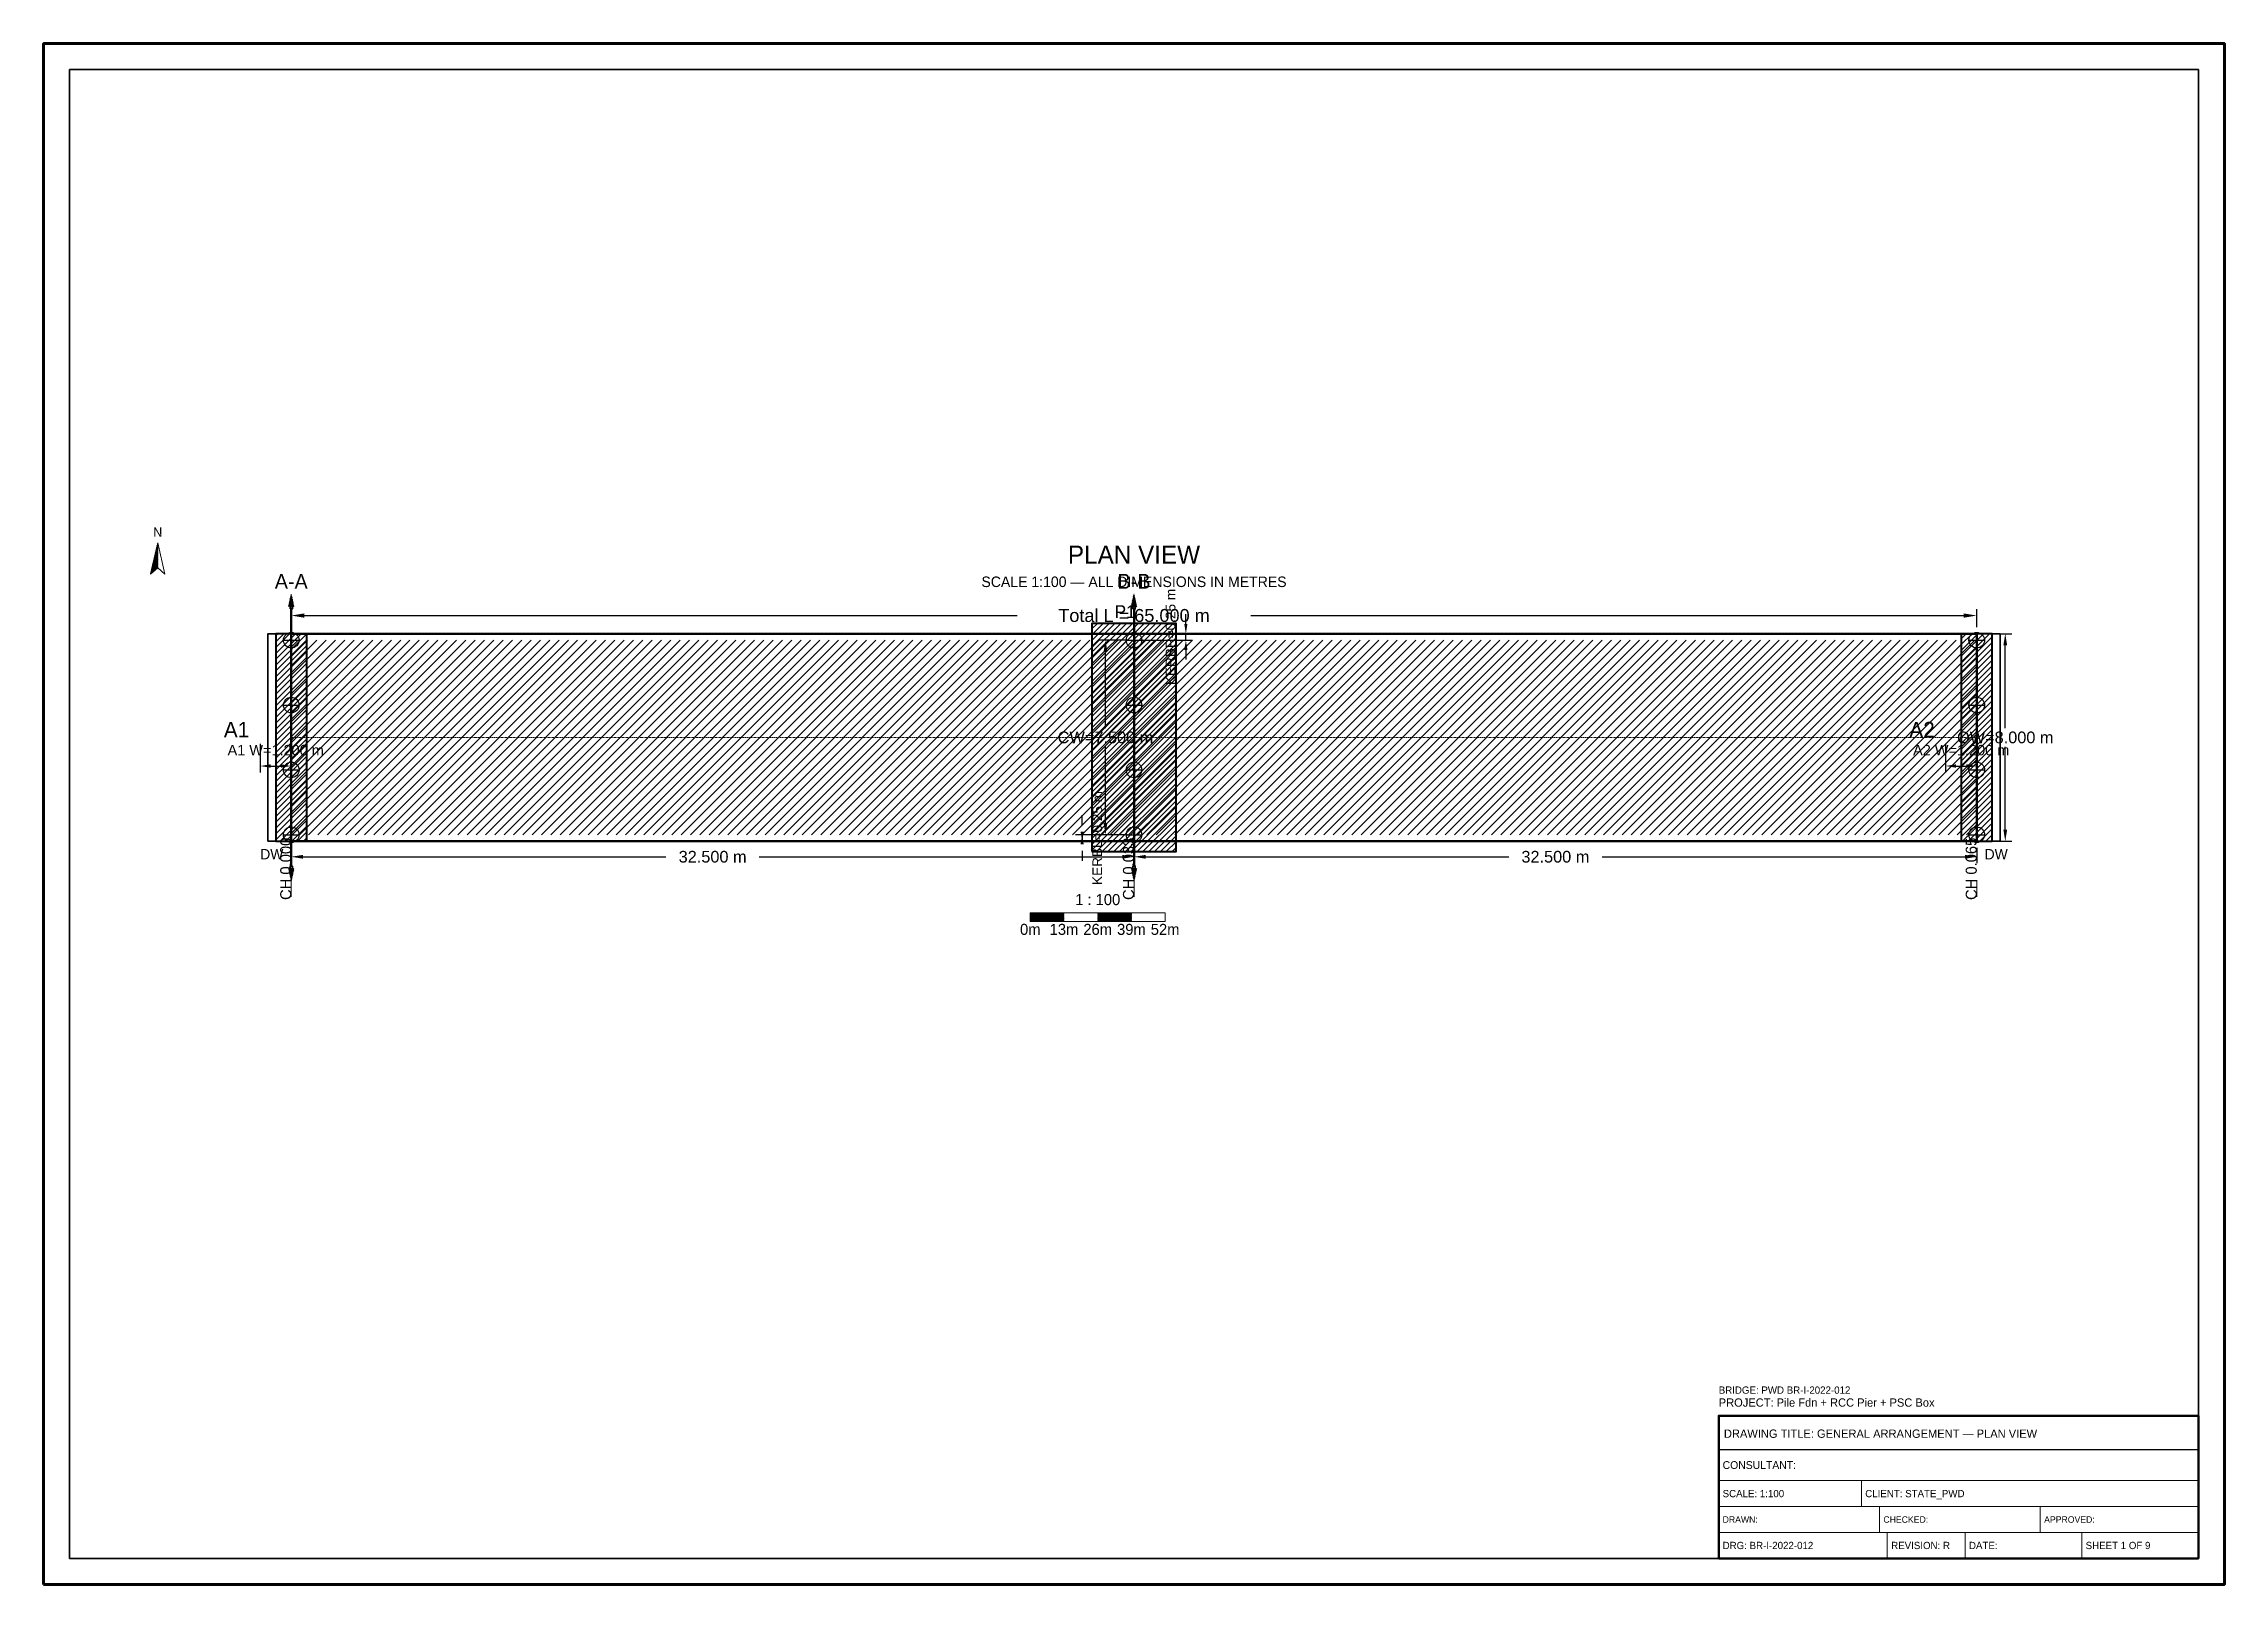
# Model space of a CAD drawing. Header units: metres. Extents: x 0 to 841, y 0 to 594.
import ezdxf
from ezdxf.enums import TextEntityAlignment as Align

# ---------------------------------------------------------------- set-up
doc = ezdxf.new("R2010")
doc.units = ezdxf.units.M
doc.linetypes.add('CENTER', pattern=[1.5, 0.75, -0.25, 0.25, -0.25])
doc.linetypes.add('DASHED', pattern=[0.5, 0.375, -0.125])
for name, color, linetype, lineweight in [('BORDER-INNER', 7, 'Continuous', 35), ('BORDER-OUTER', 7, 'Continuous', 70), ('CIVIL-CHAINAGE', 7, 'Continuous', 18), ('DIM-CHAINAGE', 3, 'Continuous', 18), ('DIM-LINEAR', 3, 'Continuous', 18), ('STRUC-CENTRE', 6, 'CENTER', 18), ('STRUC-HATCHING', 8, 'Continuous', 18), ('STRUC-OUTLINE', 1, 'Continuous', 50), ('STRUC-SECTION', 2, 'Continuous', 35), ('SUB-ABUT', 3, 'Continuous', 35), ('SUB-BEARING', 5, 'Continuous', 25), ('SUB-DIRT-WALL', 3, 'Continuous', 35), ('SUB-PIER', 2, 'Continuous', 35), ('SUPER-DECK', 2, 'Continuous', 50), ('SYM-NORTHARROW', 7, 'Continuous', 18), ('SYM-SCALE', 7, 'Continuous', 13), ('TEXT-GENERAL', 7, 'Continuous', 18), ('TEXT-HEADER', 7, 'Continuous', 25), ('TEXT-SPEC', 7, 'Continuous', 13), ('TEXT-TITLE', 7, 'Continuous', 25), ('TITLEBLK-BOX', 7, 'Continuous', 50), ('TITLEBLK-TEXT', 7, 'Continuous', 18)]:
    doc.layers.add(name, color=color, linetype=linetype, lineweight=lineweight)
doc.styles.add('BRIDGE_STD', font='Arial.ttf')
doc.dimstyles.new('pmb100', dxfattribs={"dimtxt": 2.5, "dimasz": 0.9375, "dimexe": 2.5, "dimexo": 2.5, "dimtad": 0, "dimtih": 1, "dimdec": 0, "dimtxsty": 'BRIDGE_STD', "dimcen": 2.5, "dimazin": 3, "dimtfac": 1, "dimtmove": 0, "dimatfit": 3})

msp = doc.modelspace()

# ---------------------------------------------------------------- hatches: boundary and pattern name
at = {"layer": 'STRUC-HATCHING'}
h = msp.add_hatch(dxfattribs=at)
h.set_pattern_fill('ANSI31', scale=0.8)
h.paths.add_polyline_path([(95.5, 289), (745.5, 289), (745.5, 364), (95.5, 364)])
at = {"layer": 'STRUC-SECTION'}
h = msp.add_hatch(dxfattribs=at)
h.set_pattern_fill('SOLID')
h.paths.add_polyline_path([(94.45, 376.95), (96.55, 376.95), (95.5, 381.75)])
h = msp.add_hatch(dxfattribs=at)
h.set_pattern_fill('SOLID')
h.paths.add_polyline_path([(419.45, 376.95), (421.55, 376.95), (420.5, 381.75)])
h = msp.add_hatch(dxfattribs=at)
h.set_pattern_fill('SOLID')
h.paths.add_polyline_path([(94.45, 276.05), (96.55, 276.05), (95.5, 271.25)])
h = msp.add_hatch(dxfattribs=at)
h.set_pattern_fill('SOLID')
h.paths.add_polyline_path([(419.45, 276.05), (421.55, 276.05), (420.5, 271.25)])
at = {"layer": 'SUB-ABUT'}
h = msp.add_hatch(dxfattribs=at)
h.set_pattern_fill('ANSI31', scale=0.5)
h.paths.add_polyline_path([(89.5, 286.5), (101.5, 286.5), (101.5, 366.5), (89.5, 366.5)])
h = msp.add_hatch(dxfattribs=at)
h.set_pattern_fill('ANSI31', scale=0.5)
h.paths.add_polyline_path([(739.5, 286.5), (751.5, 286.5), (751.5, 366.5), (739.5, 366.5)])
at = {"layer": 'SUB-PIER'}
h = msp.add_hatch(dxfattribs=at)
h.set_pattern_fill('ANSI31', scale=0.5)
h.paths.add_polyline_path([(404.25, 282.5), (436.75, 282.5), (436.75, 370.5), (404.25, 370.5)])
at = {"layer": 'SYM-NORTHARROW'}
h = msp.add_hatch(dxfattribs=at)
h.set_pattern_fill('SOLID')
h.paths.add_polyline_path([(44, 401.5), (41.2, 389.5), (44, 391.9)])
at = {"layer": 'SYM-SCALE'}
h = msp.add_hatch(dxfattribs=at)
h.set_pattern_fill('SOLID')
h.paths.add_polyline_path([(380.5, 255.5), (393.5, 255.5), (393.5, 258.9), (380.5, 258.9)])
h = msp.add_hatch(dxfattribs=at)
h.set_pattern_fill('SOLID')
h.paths.add_polyline_path([(406.5, 255.5), (419.5, 255.5), (419.5, 258.9), (406.5, 258.9)])

# ---------------------------------------------------------------- linework, layer by layer
at = {"layer": 'BORDER-INNER'}
msp.add_lwpolyline([(10, 10), (831, 10), (831, 584), (10, 584), (10, 10)], dxfattribs=at)
at = {"layer": 'BORDER-OUTER'}
msp.add_lwpolyline([(0, 0), (841, 0), (841, 594), (0, 594), (0, 0)], dxfattribs=at)
at = {"layer": 'CIVIL-CHAINAGE'}
for p, q in [((95.5, 271.5), (95.5, 265.12)), ((420.5, 271.5), (420.5, 265.12)), ((745.5, 271.5), (745.5, 265.12))]:
    msp.add_line(p, q, dxfattribs=at)
at = {"layer": 'STRUC-CENTRE'}
msp.add_line((95.5, 326.5), (745.5, 326.5), dxfattribs=at)
at = {"layer": 'STRUC-OUTLINE', "lineweight": 50}
msp.add_lwpolyline([(95.5, 286.5), (95.5, 366.5), (745.5, 366.5), (745.5, 286.5), (95.5, 286.5)], dxfattribs=at)
at = {"layer": 'STRUC-SECTION', "color": 1, "linetype": 'DASHED', "lineweight": 50}
for p, q in [((95.5, 376.5), (95.5, 276.5)), ((420.5, 376.5), (420.5, 276.5))]:
    msp.add_line(p, q, dxfattribs=at)
at = {"layer": 'STRUC-SECTION', "color": 1}
for points in [[(95.05, 376.05), (95.95, 376.05), (95.95, 376.95), (95.05, 376.95), (95.05, 376.05)], [(420.05, 376.05), (420.95, 376.05), (420.95, 376.95), (420.05, 376.95), (420.05, 376.05)], [(95.05, 276.05), (95.95, 276.05), (95.95, 276.95), (95.05, 276.95), (95.05, 276.05)], [(420.05, 276.05), (420.95, 276.05), (420.95, 276.95), (420.05, 276.95), (420.05, 276.05)]]:
    msp.add_lwpolyline(points, dxfattribs=at)
at = {"layer": 'SUB-ABUT', "lineweight": 40}
for points in [[(89.5, 286.5), (101.5, 286.5), (101.5, 366.5), (89.5, 366.5), (89.5, 286.5)], [(739.5, 286.5), (751.5, 286.5), (751.5, 366.5), (739.5, 366.5), (739.5, 286.5)]]:
    msp.add_lwpolyline(points, dxfattribs=at)
at = {"layer": 'SUB-BEARING'}
for p, q in [((92.5, 364), (98.5, 364)), ((95.5, 361), (95.5, 367)), ((417.5, 364), (423.5, 364)), ((420.5, 361), (420.5, 367)), ((742.5, 364), (748.5, 364)), ((745.5, 361), (745.5, 367)), ((92.5, 339), (98.5, 339)), ((95.5, 336), (95.5, 342)), ((417.5, 339), (423.5, 339)), ((420.5, 336), (420.5, 342)), ((742.5, 339), (748.5, 339)), ((745.5, 336), (745.5, 342)), ((92.5, 314), (98.5, 314)), ((95.5, 311), (95.5, 317)), ((417.5, 314), (423.5, 314)), ((420.5, 311), (420.5, 317)), ((742.5, 314), (748.5, 314)), ((745.5, 311), (745.5, 317)), ((92.5, 289), (98.5, 289)), ((95.5, 286), (95.5, 292)), ((417.5, 289), (423.5, 289)), ((420.5, 286), (420.5, 292)), ((742.5, 289), (748.5, 289)), ((745.5, 286), (745.5, 292))]:
    msp.add_line(p, q, dxfattribs=at)
for centre in [(95.5, 364), (420.5, 364), (745.5, 364), (95.5, 339), (420.5, 339), (745.5, 339), (95.5, 314), (420.5, 314), (745.5, 314), (95.5, 289), (420.5, 289), (745.5, 289)]:
    msp.add_circle(centre, 3, dxfattribs=at)
at = {"layer": 'SUB-DIRT-WALL', "lineweight": 35}
for points in [[(86.5, 286.5), (89.5, 286.5), (89.5, 366.5), (86.5, 366.5), (86.5, 286.5)], [(751.5, 286.5), (754.5, 286.5), (754.5, 366.5), (751.5, 366.5), (751.5, 286.5)]]:
    msp.add_lwpolyline(points, dxfattribs=at)
at = {"layer": 'SUB-PIER', "lineweight": 40}
msp.add_lwpolyline([(404.25, 282.5), (436.75, 282.5), (436.75, 370.5), (404.25, 370.5), (404.25, 282.5)], dxfattribs=at)
at = {"layer": 'SUPER-DECK', "lineweight": 30}
msp.add_lwpolyline([(95.5, 286.5), (95.5, 366.5), (745.5, 366.5), (745.5, 286.5), (95.5, 286.5)], dxfattribs=at)
at = {"layer": 'SYM-NORTHARROW'}
msp.add_lwpolyline([(44, 401.5), (41.2, 389.5), (44, 391.9), (46.8, 389.5), (44, 401.5)], dxfattribs=at)
at = {"layer": 'SYM-SCALE'}
msp.add_lwpolyline([(380.5, 255.5), (432.5, 255.5), (432.5, 258.9), (380.5, 258.9), (380.5, 255.5)], dxfattribs=at)
at = {"layer": 'TITLEBLK-BOX', "lineweight": 50}
msp.add_lwpolyline([(646, 10), (831, 10), (831, 65), (646, 65), (646, 10)], dxfattribs=at)
at = {"layer": 'TITLEBLK-BOX', "lineweight": 30}
msp.add_lwpolyline([(646, 52), (831, 52), (831, 65), (646, 65), (646, 52)], dxfattribs=at)
at = {"layer": 'TITLEBLK-BOX', "lineweight": 18}
for points in [[(646, 40), (831, 40), (831, 52), (646, 52), (646, 40)], [(646, 30), (701, 30), (701, 40), (646, 40), (646, 30)], [(701, 30), (831, 30), (831, 40), (701, 40), (701, 30)], [(646, 20), (708, 20), (708, 30), (646, 30), (646, 20)], [(708, 20), (770, 20), (770, 30), (708, 30), (708, 20)], [(770, 20), (831, 20), (831, 30), (770, 30), (770, 20)], [(646, 10), (711, 10), (711, 20), (646, 20), (646, 10)], [(711, 10), (741, 10), (741, 20), (711, 20), (711, 10)], [(741, 10), (786, 10), (786, 20), (741, 20), (741, 10)], [(786, 10), (831, 10), (831, 20), (786, 20), (786, 10)]]:
    msp.add_lwpolyline(points, dxfattribs=at)

# ---------------------------------------------------------------- texts
at = {"layer": 'DIM-CHAINAGE'}
for s, p in [('CH 0.000', (95.5, 263.85)), ('CH 0.033', (420.5, 263.85)), ('CH 0.065', (745.5, 263.85))]:
    msp.add_text(s, height=4.25, rotation=90, dxfattribs=at).set_placement(p)
at = {"layer": 'SYM-NORTHARROW'}
msp.add_text('N', height=3.6, dxfattribs=at).set_placement((44, 403.9), align=Align.CENTER)
at = {"layer": 'TEXT-GENERAL'}
for s, height, p in [('P1', 5, (413, 372.5)), ('A1', 6, (69.5, 326.5)), ('A2', 6, (719.5, 326.5))]:
    msp.add_text(s, height=height, dxfattribs=at).set_placement(p)
for s, p in [('1 : 100', (406.5, 261.88)), ('0m', (380.5, 250.4)), ('13m', (393.5, 250.4)), ('26m', (406.5, 250.4)), ('39m', (419.5, 250.4)), ('52m', (432.5, 250.4))]:
    msp.add_text(s, height=4.25, dxfattribs=at).set_placement(p, align=Align.CENTER)
at = {"layer": 'TEXT-HEADER'}
msp.add_text('PLAN VIEW', height=7, dxfattribs=at).set_placement((420.5, 393.5), align=Align.CENTER)
at = {"layer": 'TEXT-HEADER', "color": 1}
for s, p in [('A-A', (95.5, 383.85)), ('B-B', (420.5, 383.85))]:
    msp.add_text(s, height=5.7, dxfattribs=at).set_placement(p, align=Align.CENTER)
at = {"layer": 'TEXT-SPEC', "color": 8}
msp.add_text('SCALE 1:100 — ALL DIMENSIONS IN METRES', height=4.05, dxfattribs=at).set_placement((420.5, 384.5), align=Align.CENTER)
at = {"layer": 'TEXT-SPEC'}
for p in [(88, 279.5), (753, 279.5)]:
    msp.add_text('DW', height=4, dxfattribs=at).set_placement(p, align=Align.CENTER)
at = {"layer": 'TEXT-TITLE'}
for s, p in [('PROJECT: Pile Fdn + RCC Pier + PSC Box', (646, 68.5)), ('DRAWING TITLE: GENERAL ARRANGEMENT — PLAN VIEW', (648, 56.5))]:
    msp.add_text(s, height=3.2, dxfattribs=at).set_placement(p)
at = {"layer": 'TITLEBLK-TEXT'}
for s, height, p in [('BRIDGE: PWD BR-I-2022-012', 2.8, (646, 73.5)), ('CONSULTANT: ', 3, (647.5, 44.5)), ('SCALE: 1:100', 2.8, (647.5, 33.6)), ('CLIENT: STATE_PWD', 2.8, (702.5, 33.6)), ('DRAWN: ', 2.5, (647.5, 23.75)), ('CHECKED: ', 2.5, (709.5, 23.75)), ('APPROVED: ', 2.5, (771.5, 23.75)), ('DRG: BR-I-2022-012', 2.8, (647.5, 13.6)), ('REVISION: R', 2.8, (712.5, 13.6)), ('DATE: ', 2.8, (742.5, 13.6)), ('SHEET 1 OF 9', 2.8, (787.5, 13.6))]:
    msp.add_text(s, height=height, dxfattribs=at).set_placement(p)

# ---------------------------------------------------------------- dimensions: what is measured, and where the dimension line sits
at = {"layer": 'DIM-LINEAR'}
for base, p1, p2, text, override in [((95.5, 373.5), (95.5, 366.5), (745.5, 366.5), 'Total L = 65.000 m', {"dimtxt": 5, "dimasz": 5, "dimgap": 2, "dimclrt": 3}), ((83.5, 315.5), (83.5, 326.5), (95.5, 326.5), 'A1 W=1.200 m', {"dimtxt": 4, "dimasz": 4, "dimgap": 1.6, "dimclrt": 3}), ((733.5, 315.5), (733.5, 326.5), (745.5, 326.5), 'A2 W=1.200 m', {"dimtxt": 4, "dimasz": 4, "dimgap": 1.6, "dimclrt": 3}), ((95.5, 280.5), (95.5, 286.5), (420.5, 286.5), '32.500 m', {"dimtxt": 4.5, "dimasz": 4.5, "dimgap": 1.8, "dimclrt": 3}), ((420.5, 280.5), (420.5, 286.5), (745.5, 286.5), '32.500 m', {"dimtxt": 4.5, "dimasz": 4.5, "dimgap": 1.8, "dimclrt": 3})]:
    msp.add_linear_dim(base=base, p1=p1, p2=p2, text=text, dimstyle='pmb100', override=override, dxfattribs=at).render()
for base, p1, p2, text, override in [((440.5, 364), (420.5, 364), (420.5, 366.5), 'KERBR=0.25 m', {"dimtxt": 3.75, "dimasz": 3.75, "dimgap": 1.5, "dimclrt": 3}), ((409.5, 289), (420.5, 289), (420.5, 364), 'CW=7.500 m', {"dimtxt": 4.5, "dimasz": 4.5, "dimgap": 1.8, "dimclrt": 3}), ((756.5, 286.5), (745.5, 286.5), (745.5, 366.5), 'OW=8.000 m', {"dimtxt": 4.5, "dimasz": 4.5, "dimgap": 1.8, "dimclrt": 3}), ((400.5, 289), (420.5, 289), (420.5, 286.5), 'KERBL=0.25 m', {"dimtxt": 3.75, "dimasz": 3.75, "dimgap": 1.5, "dimclrt": 3})]:
    msp.add_linear_dim(base=base, p1=p1, p2=p2, angle=90, text=text, dimstyle='pmb100', override=override, dxfattribs=at).render()

doc.saveas('drawing.dxf')
